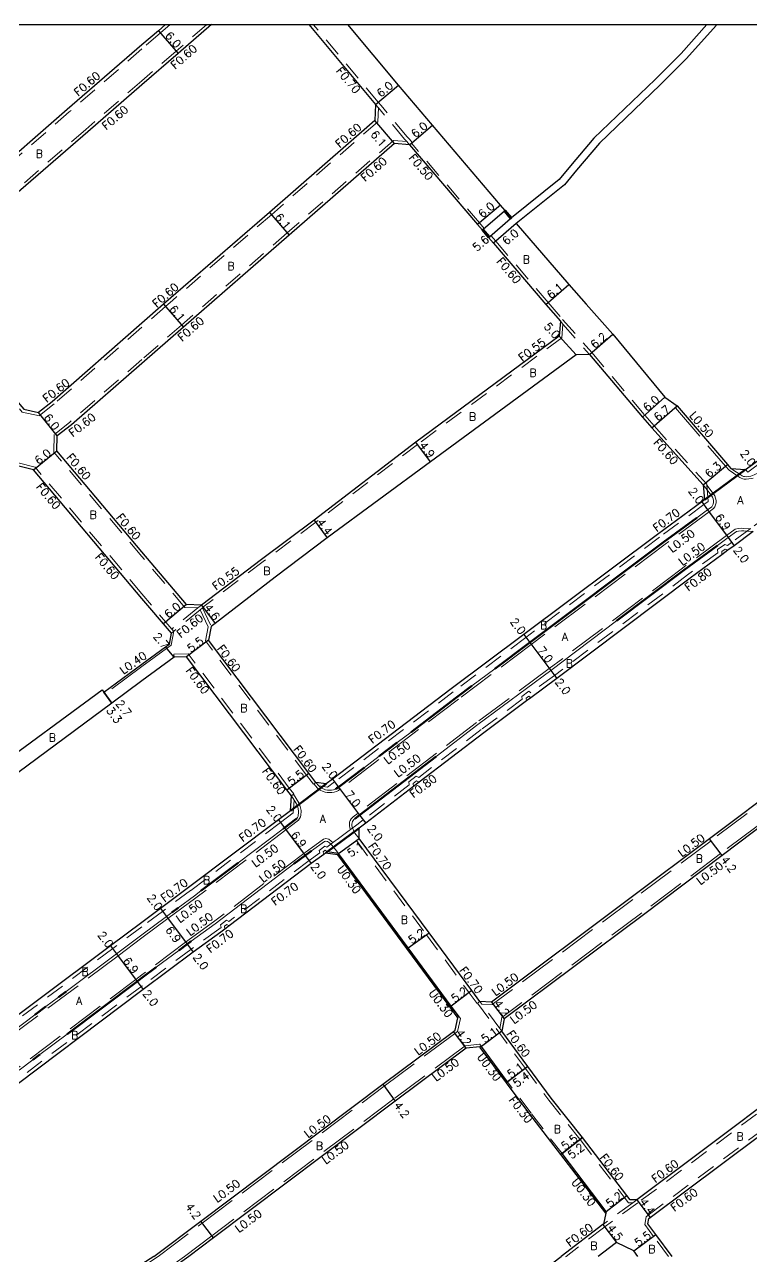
# Model space of a CAD drawing. Header units: metres. Extents: x -3200 to -2400, y -111000 to -110400.
# Drawn here: x -2706.2 to -2560.9, y -110646.3 to -110400 of the extents above; entities that cross this region are included whole.
import ezdxf

# ---------------------------------------------------------------- set-up
doc = ezdxf.new("R2010")
doc.units = ezdxf.units.M
doc.header["$LTSCALE"] = 2.5
doc.linetypes.add('2232000', pattern=[2.5, 1.5, -1])
doc.linetypes.add('2233000', pattern=[4, 3, -1])
for name, color, linetype, lineweight in [('2101000', 177, 'Continuous', 30), ('2102000', 191, 'Continuous', 30), ('2203000', 5, 'Continuous', 50), ('2213000', 6, 'Continuous', 9), ('2227000', 3, 'Continuous', 50), ('2232000', 4, '2232000', 9), ('2233000', 62, '2233000', 9), ('9201100', 215, 'Continuous', 30), ('9202200', 155, 'Continuous', 60), ('9203500', 155, 'Continuous', 30)]:
    doc.layers.add(name, color=color, linetype=linetype, lineweight=lineweight)
for name, color, linetype in [('2231000', 162, 'Continuous'), ('9201500', 222, 'Continuous'), ('9202100', 82, 'Continuous'), ('9301100', 77, 'Continuous'), ('999', 7, 'Continuous')]:
    doc.layers.add(name, color=color, linetype=linetype)
doc.styles.add('Dm_Anotation', font='txt.shx', dxfattribs={"bigfont": 'pscdm.shx'})

msp = doc.modelspace()

# ---------------------------------------------------------------- linework, layer by layer
at = {"layer": '2101000'}
for points in [[(-2678.07, -110400), (-2679.47, -110401.22), (-2682.77, -110404.07)], [(-2668.9, -110400), (-2675.54, -110405.75), (-2682.77, -110412.01)], [(-2649.42, -110400), (-2636.06, -110415.95)], [(-2608.91, -110438.63), (-2609.06, -110438.76), (-2610.3, -110437.32), (-2610.14, -110437.19), (-2611.09, -110436.08), (-2624.71, -110420.13), (-2631.46, -110412.1), (-2641.59, -110400)], [(-2682.77, -110404.07), (-2697.7, -110417), (-2714.38, -110431.53), (-2729.53, -110444.72), (-2730.43, -110445.49)], [(-2682.77, -110412.01), (-2693.62, -110421.41), (-2710.44, -110436.06), (-2725.65, -110449.3), (-2726.4, -110449.94), (-2726.9, -110452.9), (-2706.38, -110476.92), (-2703.44, -110477.54)], [(-2636.06, -110415.95), (-2636.22, -110419.14), (-2657.3, -110437.55), (-2676.97, -110454.61), (-2678.46, -110455.92), (-2682.77, -110459.69)], [(-2607.93, -110439.77), (-2597.4, -110451.98), (-2593.99, -110455.92), (-2588.62, -110461.86), (-2578.21, -110474.49), (-2575.77, -110476.22), (-2565.72, -110487.96), (-2565.06, -110488.73), (-2562.07, -110488.94), (-2560.69, -110487.92), (-2553.05, -110482.3), (-2522.15, -110459.15), (-2512.7, -110452.08), (-2483.56, -110430.12), (-2471.75, -110421.33), (-2468.12, -110418.63)], [(-2629.28, -110424.03), (-2632.27, -110423.79), (-2653.35, -110442.07), (-2674.44, -110460.51), (-2682.77, -110467.74)], [(-2629.28, -110424.03), (-2615.66, -110439.97), (-2614.71, -110441.09), (-2614.55, -110440.96), (-2613.32, -110442.4), (-2613.47, -110442.53), (-2612.5, -110443.67), (-2602.04, -110455.94), (-2599.12, -110459.32)], [(-2682.77, -110459.69), (-2700.72, -110475.39), (-2703.44, -110477.54)], [(-2599.12, -110459.32), (-2599.34, -110462.31), (-2628.04, -110483.51), (-2648.36, -110499.07), (-2658.89, -110506.92), (-2670.9, -110516.06), (-2673.9, -110515.93)], [(-2593.29, -110465.95), (-2595.99, -110466.02), (-2625.06, -110487.4), (-2645.73, -110502.6), (-2656.14, -110510.49), (-2668.15, -110519.74), (-2668.92, -110520.33)], [(-2593.29, -110465.95), (-2582.71, -110478.46), (-2580.83, -110480.61), (-2570.55, -110492.01), (-2570.3, -110495), (-2570.86, -110495.41), (-2579.71, -110501.92), (-2606.44, -110521.97), (-2620.94, -110532.84), (-2644.69, -110550.88), (-2645.95, -110551.83)], [(-2682.77, -110467.74), (-2696.88, -110480.01), (-2699.73, -110482.25)], [(-2682.77, -110505.43), (-2699.8, -110485.25), (-2699.73, -110482.25)], [(-2682.77, -110514.73), (-2704.46, -110489.02), (-2707.37, -110488.27)], [(-2560.57, -110501.37), (-2564.4, -110504.19), (-2565.64, -110505.1), (-2566.85, -110506), (-2573.19, -110510.66), (-2599.84, -110530.77), (-2605, -110534.59), (-2605.86, -110535.23), (-2614.45, -110541.6), (-2627.37, -110551.48), (-2628.46, -110552.31), (-2638.04, -110559.64), (-2639.36, -110560.64)], [(-2673.9, -110515.93), (-2682.77, -110505.43)], [(-2676.89, -110521.69), (-2677.28, -110521.23), (-2682.77, -110514.73)], [(-2668.92, -110520.33), (-2669.46, -110523.08)], [(-2677.3, -110523.85), (-2676.89, -110521.69)], [(-2682.77, -110527.86), (-2678.08, -110524.41), (-2677.3, -110523.85)], [(-2645.95, -110551.83), (-2648.02, -110551.51), (-2649.4, -110549.69), (-2669.46, -110523.08)], [(-2730.96, -110562.54), (-2727.78, -110560.14), (-2722.95, -110556.48), (-2721.41, -110555.32), (-2713.1, -110549.76), (-2713.28, -110549.52), (-2690.76, -110533), (-2690.41, -110533.48), (-2682.77, -110527.86)], [(-2676.35, -110526.48), (-2682.77, -110531.21)], [(-2673.85, -110526.39), (-2676.35, -110526.48)], [(-2653.09, -110557.18), (-2652.89, -110554.19), (-2653.79, -110553), (-2673.85, -110526.39)], [(-2682.77, -110531.21), (-2688.8, -110535.65), (-2711.27, -110552.26), (-2720.84, -110559.02), (-2724.94, -110563.81), (-2733.63, -110570.2), (-2740.54, -110575.37), (-2747.12, -110580.26), (-2759.61, -110589.53), (-2761.72, -110591.09)], [(-2531.31, -110532.88), (-2531.27, -110534.3), (-2554.05, -110551.31), (-2569.29, -110562.77), (-2584.96, -110574.55), (-2612.89, -110595.44), (-2615.19, -110595.33)], [(-2528.53, -110537.48), (-2551.48, -110554.63), (-2566.77, -110566.13), (-2582.51, -110577.97), (-2610.38, -110598.8), (-2610.83, -110601.26)], [(-2653.09, -110557.18), (-2655.49, -110558.99), (-2673.46, -110572.55), (-2679.07, -110576.74), (-2682.77, -110579.5)], [(-2615.19, -110595.33), (-2616.8, -110593.15), (-2625.32, -110581.57), (-2639.34, -110562.74), (-2639.36, -110560.64)], [(-2643.46, -110565.75), (-2645.74, -110565.42), (-2646.08, -110565.68), (-2646.4, -110565.91), (-2648.92, -110567.7), (-2665.35, -110580.2), (-2666.18, -110580.83), (-2666.99, -110581.44), (-2672.55, -110585.47), (-2682.51, -110592.91), (-2682.77, -110593.1)], [(-2680.4, -110646.28), (-2671.02, -110639.23), (-2634.64, -110611.86), (-2620.49, -110601.3), (-2620.13, -110601.03), (-2619.59, -110598.58), (-2619.51, -110598.2), (-2620.94, -110596.29), (-2629.56, -110584.57), (-2643.46, -110565.75)], [(-2497.91, -110570.09), (-2498.47, -110571.03), (-2498.61, -110571.13), (-2518.01, -110585.67), (-2540.28, -110602.35), (-2583.83, -110634.99), (-2585.18, -110634.97), (-2585.85, -110634.1), (-2594.69, -110622.55), (-2600.97, -110614.66), (-2605.61, -110608.35), (-2610.83, -110601.26)], [(-2581.61, -110639.77), (-2581.43, -110638.69), (-2581.19, -110638.51), (-2537.58, -110605.95), (-2515.37, -110589.19), (-2495.75, -110574.47)], [(-2682.77, -110579.5), (-2689.05, -110584.19), (-2718.07, -110605.86), (-2735.86, -110619.16), (-2738.79, -110621.35)], [(-2682.77, -110593.1), (-2711.87, -110614.96), (-2729.27, -110627.97), (-2731.05, -110629.3)], [(-2589.96, -110637.29), (-2598.79, -110625.74), (-2599.03, -110625.92), (-2605.2, -110617.85), (-2609.92, -110611.6), (-2609.68, -110611.42), (-2614.9, -110604.33), (-2615.25, -110604.37), (-2617.98, -110604.66), (-2632.13, -110615.22), (-2668.49, -110642.58), (-2673.41, -110646.28)], [(-2589.96, -110637.29), (-2590.04, -110637.67), (-2590.51, -110639.83), (-2590.66, -110639.94), (-2598.96, -110646.29)], [(-2576.77, -110646.29), (-2580, -110641.93), (-2581.61, -110639.77)], [(-2583.65, -110646.29), (-2584.41, -110645.21), (-2587.92, -110643.51), (-2588.15, -110643.69), (-2591.55, -110646.29)], [(-2673.41, -110646.28), (-2682.77, -110653.06)], [(-2680.4, -110646.28), (-2682.77, -110647.84)], [(-2676.69, -110703.84), (-2674.86, -110702.49), (-2674.37, -110702.12), (-2657.67, -110689.7), (-2634.47, -110672.51), (-2608.4, -110653.5), (-2598.96, -110646.29)]]:
    msp.add_lwpolyline(points, dxfattribs=at)
at = {"layer": '2102000'}
for points in [[(-2569.86, -110400), (-2574.97, -110405.74), (-2580.19, -110410.98), (-2592.42, -110422.67), (-2597.07, -110428.23), (-2599.37, -110430.95), (-2608.91, -110438.63)], [(-2567.88, -110400), (-2567.98, -110400.15), (-2573.88, -110406.76), (-2579.14, -110412.05), (-2591.32, -110423.7), (-2595.87, -110429.13), (-2598.32, -110432.03), (-2607.93, -110439.77)]]:
    msp.add_lwpolyline(points, dxfattribs=at)
at = {"layer": '2203000'}
for points in [[(-2608.91, -110438.63), (-2610.14, -110437.19), (-2610.3, -110437.32), (-2609.06, -110438.76)], [(-2613.32, -110442.4), (-2613.47, -110442.53), (-2614.71, -110441.09), (-2614.55, -110440.96)]]:
    msp.add_lwpolyline(points, close=True, dxfattribs=at)
at = {"layer": '2213000'}
for points in [[(-2565.06, -110488.73), (-2563.88, -110489.51), (-2563.37, -110489.85), (-2562.99, -110490.09), (-2562.74, -110490.23), (-2562.48, -110490.32), (-2562.27, -110490.37), (-2561.96, -110490.39), (-2561.49, -110490.35), (-2561.06, -110490.29), (-2560.71, -110490.18), (-2560.34, -110490.04), (-2560.09, -110489.91), (-2559.76, -110489.73), (-2559.5, -110489.53), (-2559.36, -110489.43)], [(-2570.55, -110492.01), (-2569.76, -110493.03), (-2569.37, -110493.54), (-2568.7, -110494.47), (-2568.57, -110494.81), (-2568.47, -110495.17), (-2568.49, -110495.53), (-2568.58, -110495.88), (-2568.68, -110496.17), (-2568.84, -110496.41)], [(-2568.84, -110496.41), (-2569.67, -110497.02), (-2571.8, -110498.59)], [(-2563.93, -110501.36), (-2565.58, -110502.58), (-2567.68, -110504.12)], [(-2560.57, -110501.37), (-2561.78, -110501.27), (-2562.46, -110501.21), (-2562.92, -110501.21), (-2563.48, -110501.26), (-2563.93, -110501.36)], [(-2587.87, -110519.23), (-2601.04, -110529.17), (-2615.61, -110539.96), (-2623.94, -110546.34)], [(-2612.22, -110528.8), (-2616.81, -110532.24)], [(-2628.97, -110541.45), (-2631.72, -110543.54)], [(-2635.35, -110546.29), (-2638.31, -110548.54)], [(-2644.07, -110552.88), (-2644.47, -110552.99), (-2644.86, -110553.05), (-2645.29, -110553.06), (-2645.69, -110553.05), (-2646.05, -110552.99), (-2646.37, -110552.89), (-2646.86, -110552.64), (-2647.32, -110552.3), (-2647.4, -110552.21), (-2648.02, -110551.51)], [(-2652.89, -110554.19), (-2652.35, -110555.07), (-2651.88, -110555.83), (-2651.62, -110556.46), (-2651.46, -110557.2), (-2651.46, -110557.53), (-2651.47, -110557.73), (-2651.51, -110557.96), (-2651.57, -110558.24), (-2651.69, -110558.52), (-2651.82, -110558.71)], [(-2640.21, -110558.77), (-2640.39, -110558.94), (-2640.55, -110559.11), (-2640.7, -110559.33), (-2640.77, -110559.58), (-2640.79, -110559.84), (-2640.78, -110560.16), (-2640.73, -110560.48), (-2640.68, -110560.63), (-2640.33, -110561.37), (-2640.18, -110561.64), (-2639.34, -110562.74)], [(-2654.53, -110560.78), (-2663.55, -110567.58)], [(-2643.46, -110565.75), (-2644.13, -110564.89), (-2644.86, -110564), (-2645.27, -110563.62), (-2645.65, -110563.32), (-2646.02, -110563.27), (-2646.29, -110563.32), (-2648.9, -110565.21)], [(-2672.91, -110583.26), (-2668.16, -110579.82), (-2652.39, -110567.82)], [(-2671.02, -110573.21), (-2672.29, -110574.17), (-2675.52, -110576.58)], [(-2676.82, -110577.55), (-2677.88, -110578.34), (-2682.77, -110581.99)], [(-2682.77, -110581.99), (-2687.85, -110585.79), (-2697.9, -110593.3)], [(-2679.92, -110588.48), (-2675.39, -110585.1)], [(-2699.47, -110594.47), (-2701.99, -110596.35)], [(-2704.22, -110598.02), (-2712.27, -110604.03)], [(-2703.2, -110605.95), (-2697.72, -110601.83)], [(-2707.3, -110609.03), (-2704.62, -110607.02)]]:
    msp.add_lwpolyline(points, dxfattribs=at)
at = {"layer": '2227000'}
for points in [[(-2571.8, -110498.59), (-2578.49, -110503.51), (-2605.24, -110523.57), (-2612.22, -110528.8)], [(-2567.68, -110504.12), (-2574.41, -110509.07), (-2587.87, -110519.23)], [(-2616.81, -110532.24), (-2619.79, -110534.47), (-2628.97, -110541.45)], [(-2631.72, -110543.54), (-2635.35, -110546.29)], [(-2623.94, -110546.34), (-2639.25, -110558.04), (-2640.21, -110558.77)], [(-2638.31, -110548.54), (-2643.48, -110552.47), (-2643.78, -110552.7), (-2644.07, -110552.88)], [(-2651.82, -110558.71), (-2652.04, -110558.9), (-2654.28, -110560.59), (-2654.53, -110560.78)], [(-2652.39, -110567.82), (-2650.13, -110566.1), (-2648.9, -110565.21)], [(-2663.55, -110567.58), (-2671.02, -110573.21)], [(-2675.52, -110576.58), (-2676.82, -110577.55)], [(-2675.39, -110585.1), (-2673.75, -110583.87), (-2672.91, -110583.26)], [(-2682.77, -110590.61), (-2679.92, -110588.48)], [(-2697.72, -110601.83), (-2683.71, -110591.31), (-2682.77, -110590.61)], [(-2697.9, -110593.3), (-2699.47, -110594.47)], [(-2701.99, -110596.35), (-2704.22, -110598.02)], [(-2704.62, -110607.02), (-2703.2, -110605.95)]]:
    msp.add_lwpolyline(points, dxfattribs=at)
at = {"layer": '2231000'}
for points in [[(-2619.59, -110598.58), (-2619.75, -110598.38), (-2621.18, -110596.47), (-2629.81, -110584.75), (-2643.63, -110566.03), (-2646.08, -110565.68)], [(-2609.92, -110611.6), (-2615.14, -110604.51), (-2615.25, -110604.37)], [(-2590.04, -110637.67), (-2599.03, -110625.92)]]:
    msp.add_lwpolyline(points, dxfattribs=at)
at = {"layer": '2232000'}
for points in [[(-2669.82, -110400), (-2675.94, -110405.3), (-2682.77, -110411.21)], [(-2677.15, -110400), (-2679.08, -110401.67), (-2682.77, -110404.86)], [(-2635.52, -110415.5), (-2648.51, -110400)], [(-2561.65, -110489.5), (-2560.27, -110488.49), (-2552.63, -110482.86), (-2521.73, -110459.71), (-2512.28, -110452.64), (-2483.14, -110430.68), (-2471.33, -110421.89), (-2461.87, -110414.85), (-2453.8, -110408.85), (-2444.85, -110401.94), (-2442.34, -110400)], [(-2682.77, -110404.86), (-2697.3, -110417.45), (-2713.99, -110431.98), (-2729.14, -110445.17), (-2730.24, -110446.13)], [(-2682.77, -110411.21), (-2694.02, -110420.95), (-2710.84, -110435.6), (-2726.04, -110448.84), (-2726.95, -110449.63), (-2727.54, -110453.08), (-2706.7, -110477.47), (-2703.29, -110478.19)], [(-2635.49, -110416.63), (-2635.64, -110419.43), (-2656.9, -110438), (-2676.57, -110455.07), (-2678.06, -110456.37), (-2682.77, -110460.48)], [(-2629.28, -110424.03), (-2629.83, -110423.38), (-2630.26, -110422.87), (-2635.49, -110416.63), (-2636.06, -110415.95)], [(-2628.74, -110423.57), (-2629.3, -110422.93), (-2629.73, -110422.42), (-2634.96, -110416.18), (-2635.52, -110415.5)], [(-2629.83, -110423.38), (-2632.47, -110423.17), (-2653.75, -110441.62), (-2674.84, -110460.06), (-2682.77, -110466.95)], [(-2629.28, -110424.03), (-2628.74, -110423.57)], [(-2614.55, -110440.96), (-2614.33, -110440.76), (-2615.28, -110439.65), (-2628.9, -110423.7)], [(-2613.32, -110442.4), (-2613.02, -110442.14)], [(-2613.02, -110442.14), (-2612.04, -110443.28), (-2601.58, -110455.55), (-2598.67, -110458.93), (-2592.82, -110465.56), (-2582.26, -110478.07), (-2580.38, -110480.21), (-2569.86, -110491.88)], [(-2682.77, -110460.48), (-2700.33, -110475.85), (-2703.29, -110478.19)], [(-2598.62, -110459.91), (-2598.81, -110462.61), (-2627.71, -110483.95), (-2648.02, -110499.51), (-2658.56, -110507.37), (-2670.58, -110516.5)], [(-2599.12, -110459.32), (-2598.62, -110459.91), (-2593.29, -110465.95)], [(-2682.77, -110466.95), (-2697.26, -110479.55), (-2700.32, -110481.96)], [(-2682.77, -110506.36), (-2700.4, -110485.47), (-2700.32, -110481.96)], [(-2682.77, -110513.8), (-2704.13, -110488.49), (-2707.5, -110487.62)], [(-2562.07, -110488.94), (-2561.65, -110489.5)], [(-2569.86, -110491.88), (-2569.84, -110492.11), (-2569.57, -110495.33), (-2570.44, -110495.97), (-2579.29, -110502.48), (-2606.02, -110522.53), (-2620.52, -110533.4), (-2644.27, -110551.43), (-2645.66, -110552.49)], [(-2557.36, -110498.01), (-2561.05, -110500.73), (-2561.17, -110500.82), (-2564.87, -110503.54), (-2565.73, -110504.18), (-2566.25, -110503.93), (-2567.67, -110504.98), (-2567.66, -110505.6), (-2573.67, -110510.02), (-2600.32, -110530.13), (-2605.01, -110533.6), (-2605.43, -110533.29), (-2606.83, -110534.33), (-2606.73, -110534.88), (-2614.93, -110540.96), (-2627.44, -110550.52), (-2627.92, -110550.26), (-2629.43, -110551.41), (-2629.33, -110551.97), (-2638.53, -110559), (-2639.84, -110560.01), (-2641.1, -110560.94), (-2643.73, -110562.91), (-2644.15, -110563.22)], [(-2565.64, -110505.1), (-2566.15, -110504.86), (-2566.86, -110505.38), (-2566.85, -110506)], [(-2671.61, -110516.63), (-2674.19, -110516.52), (-2682.77, -110506.36)], [(-2676.42, -110521.31), (-2676.82, -110520.85), (-2682.77, -110513.8)], [(-2670.9, -110516.06), (-2670.54, -110516.54), (-2670.64, -110516.62), (-2671.12, -110517.01), (-2676.41, -110521.3), (-2676.89, -110521.69)], [(-2670.9, -110516.06), (-2671.61, -110516.63), (-2676.81, -110520.85)], [(-2648.5, -110551.87), (-2649.87, -110550.05), (-2670.1, -110523.23), (-2669.54, -110520.41), (-2671.12, -110517.01)], [(-2670.64, -110516.62), (-2668.92, -110520.33)], [(-2673.56, -110525.78), (-2676.37, -110525.88)], [(-2676.35, -110526.48), (-2676.37, -110525.88)], [(-2652.41, -110553.83), (-2653.31, -110552.64), (-2673.56, -110525.78)], [(-2605.86, -110535.23), (-2605.96, -110534.68), (-2605.42, -110534.28), (-2605, -110534.59)], [(-2648.02, -110551.51), (-2648.42, -110551.81), (-2648.5, -110551.87)], [(-2647.4, -110552.21), (-2648.02, -110551.51)], [(-2645.66, -110552.49), (-2647.4, -110552.21)], [(-2627.37, -110551.48), (-2627.85, -110551.21), (-2628.56, -110551.76), (-2628.46, -110552.31)], [(-2652.89, -110554.19), (-2652.49, -110553.89), (-2652.41, -110553.83)], [(-2652.51, -110557.63), (-2652.35, -110555.07)], [(-2652.51, -110557.63), (-2655.06, -110559.55), (-2673.04, -110573.11), (-2678.65, -110577.3), (-2682.77, -110580.37)], [(-2643.48, -110563.72), (-2639.36, -110560.64)], [(-2645.78, -110564.45), (-2646.18, -110564.26), (-2647.35, -110565.12), (-2647.21, -110565.62), (-2649.34, -110567.13), (-2665.39, -110579.35), (-2665.84, -110579.06), (-2667.05, -110579.98), (-2666.95, -110580.53), (-2667.4, -110580.88), (-2672.97, -110584.91), (-2682.68, -110592.17), (-2682.77, -110592.23)], [(-2644.15, -110563.22), (-2645.78, -110564.45)], [(-2643.48, -110563.72), (-2645.3, -110565.09), (-2645.74, -110565.42)], [(-2639.34, -110562.74), (-2639.91, -110563.16), (-2625.88, -110581.99), (-2617.36, -110593.56), (-2615.75, -110595.75), (-2615.19, -110595.33)], [(-2498.11, -110564.62), (-2497.3, -110570.09), (-2497.5, -110570.57), (-2498.02, -110571.44), (-2498.25, -110571.61), (-2517.65, -110586.15), (-2539.92, -110602.83), (-2583.63, -110635.59), (-2590.34, -110640.44), (-2590.52, -110640.59)], [(-2645.74, -110565.42), (-2646.12, -110565.08), (-2646.55, -110565.4), (-2646.4, -110565.91)], [(-2577.51, -110646.29), (-2580.48, -110642.29), (-2582.24, -110639.92), (-2581.98, -110638.35), (-2581.55, -110638.03), (-2537.94, -110605.47), (-2515.73, -110588.71), (-2496.14, -110574.02)], [(-2682.77, -110580.37), (-2688.63, -110584.75), (-2717.65, -110606.42), (-2735.44, -110619.72), (-2738.34, -110621.89)], [(-2666.18, -110580.83), (-2666.28, -110580.28), (-2665.8, -110579.91), (-2665.35, -110580.2)], [(-2682.77, -110592.23), (-2712.29, -110614.4), (-2729.69, -110627.41), (-2731.47, -110628.74), (-2731.05, -110629.3)], [(-2615.67, -110595.69), (-2606.1, -110608.7), (-2601.44, -110615.03), (-2595.16, -110622.92), (-2586.33, -110634.46), (-2585.47, -110635.56), (-2584.63, -110635.58)], [(-2610.83, -110601.26), (-2611.23, -110600.71), (-2614.81, -110595.85), (-2615.19, -110595.33)], [(-2598.79, -110625.74), (-2604.96, -110617.67), (-2609.68, -110611.42)], [(-2583.83, -110634.99), (-2584.63, -110635.58), (-2590.51, -110639.83)], [(-2590.52, -110640.59), (-2597.97, -110646.29)], [(-2676.81, -110704.68), (-2674.62, -110703.05), (-2674.13, -110702.68), (-2657.31, -110690.18), (-2634.12, -110672.99), (-2608.04, -110653.98), (-2597.97, -110646.29)]]:
    msp.add_lwpolyline(points, dxfattribs=at)
at = {"layer": '2233000'}
for points in [[(-2576.16, -110476.55), (-2575.77, -110476.22)], [(-2576.16, -110476.55), (-2576.11, -110476.59), (-2566.1, -110488.28), (-2565.4, -110489.11)], [(-2565.4, -110489.11), (-2563.64, -110490.27), (-2563.24, -110490.53), (-2562.94, -110490.68), (-2562.62, -110490.8), (-2562.34, -110490.86), (-2561.95, -110490.89), (-2561.43, -110490.85), (-2560.96, -110490.78), (-2560.54, -110490.66)], [(-2569.84, -110492.11), (-2568.97, -110493.24), (-2568.26, -110494.23), (-2568.09, -110494.65), (-2567.97, -110495.12), (-2567.99, -110495.6), (-2568.1, -110496.03), (-2568.23, -110496.39), (-2568.47, -110496.76), (-2569.38, -110497.42), (-2578.19, -110503.91), (-2604.94, -110523.97), (-2619.49, -110534.87), (-2643.18, -110552.87), (-2643.5, -110553.11), (-2643.86, -110553.34), (-2644.37, -110553.48), (-2644.81, -110553.54), (-2645.29, -110553.56), (-2645.74, -110553.54), (-2646.16, -110553.48), (-2646.55, -110553.36), (-2647.13, -110553.07), (-2647.66, -110552.67), (-2648.42, -110551.81)], [(-2561.17, -110500.82), (-2562.44, -110500.72), (-2562.94, -110500.71), (-2563.56, -110500.76), (-2564.15, -110500.9), (-2565.88, -110502.17), (-2574.71, -110508.67), (-2601.34, -110528.77), (-2615.91, -110539.56), (-2639.55, -110557.65), (-2640.53, -110558.39), (-2640.74, -110558.59), (-2640.93, -110558.78), (-2641.17, -110559.12), (-2641.26, -110559.49), (-2641.3, -110559.82), (-2641.28, -110560.21), (-2641.22, -110560.6), (-2641.1, -110560.94)], [(-2676.94, -110524.08), (-2676.41, -110521.3)], [(-2676.94, -110524.08), (-2677.85, -110524.73), (-2682.77, -110528.35)], [(-2682.77, -110528.35), (-2690.17, -110533.8)], [(-2690.41, -110533.48), (-2690.17, -110533.8)], [(-2530.94, -110534.68), (-2553.75, -110551.71), (-2568.99, -110563.17), (-2584.66, -110574.95), (-2612.74, -110595.95), (-2614.81, -110595.85)], [(-2528.86, -110537.1), (-2551.78, -110554.23), (-2567.07, -110565.73), (-2582.81, -110577.57), (-2610.83, -110598.52), (-2611.23, -110600.71)], [(-2652.49, -110553.89), (-2651.43, -110555.6), (-2651.14, -110556.31), (-2650.96, -110557.15), (-2650.96, -110557.54), (-2650.98, -110557.79), (-2651.02, -110558.06), (-2651.1, -110558.39), (-2651.25, -110558.76), (-2651.45, -110559.04), (-2651.72, -110559.28), (-2653.98, -110560.99), (-2671.99, -110574.57), (-2677.58, -110578.74), (-2682.77, -110582.62)], [(-2644.6, -110563.56), (-2644.95, -110563.24), (-2645.44, -110562.85), (-2646.03, -110562.76), (-2646.49, -110562.85), (-2650.43, -110565.7), (-2668.45, -110579.42), (-2674.04, -110583.47), (-2682.77, -110590.01)], [(-2682.77, -110582.62), (-2687.55, -110586.19), (-2716.74, -110607.99), (-2734.36, -110621.16), (-2736.33, -110622.63), (-2736.55, -110622.73), (-2736.82, -110622.8), (-2737.07, -110622.82), (-2737.33, -110622.82), (-2737.56, -110622.8), (-2737.75, -110622.76), (-2737.96, -110622.7), (-2738.17, -110622.63), (-2738.4, -110622.51), (-2738.61, -110622.35), (-2739.19, -110621.66)], [(-2731.47, -110632.04), (-2732.31, -110630.52), (-2732.55, -110629.88), (-2732.63, -110629.5), (-2732.66, -110629.12), (-2732.67, -110628.81), (-2732.66, -110628.62), (-2732.64, -110628.41), (-2732.59, -110628.16), (-2732.54, -110627.98), (-2732.47, -110627.79), (-2732.36, -110627.54), (-2732.27, -110627.35), (-2732.11, -110627.09), (-2731.9, -110626.85), (-2731.68, -110626.64), (-2730.77, -110625.97), (-2713.13, -110612.78), (-2684.01, -110590.91), (-2682.77, -110590.01)], [(-2679.56, -110646.28), (-2670.72, -110639.63), (-2634.34, -110612.26), (-2620.19, -110601.7), (-2619.69, -110601.32), (-2619.11, -110598.73), (-2619.51, -110598.2)], [(-2614.9, -110604.33), (-2615.25, -110603.87), (-2615.3, -110603.87), (-2618.17, -110604.18), (-2632.43, -110614.82), (-2668.79, -110642.18), (-2674.24, -110646.28)], [(-2679.56, -110646.28), (-2682.77, -110648.46)], [(-2674.24, -110646.28), (-2682.77, -110652.44)]]:
    msp.add_lwpolyline(points, dxfattribs=at)
at = {"layer": '9201100'}
for points in [[(-2679.47, -110401.22), (-2675.54, -110405.75)], [(-2636.06, -110415.95), (-2631.46, -110412.1)], [(-2632.27, -110423.79), (-2636.22, -110419.14)], [(-2629.28, -110424.03), (-2624.71, -110420.13)], [(-2611.09, -110436.08), (-2615.66, -110439.97)], [(-2657.3, -110437.55), (-2653.35, -110442.07)], [(-2613.32, -110442.4), (-2609.06, -110438.76)], [(-2607.93, -110439.77), (-2612.5, -110443.67)], [(-2602.04, -110455.94), (-2597.4, -110451.98)], [(-2678.46, -110455.92), (-2674.44, -110460.51)], [(-2599.34, -110462.31), (-2595.99, -110466.02)], [(-2593.29, -110465.95), (-2588.62, -110461.86)], [(-2578.21, -110474.49), (-2582.71, -110478.46)], [(-2699.73, -110482.25), (-2703.44, -110477.54)], [(-2580.83, -110480.61), (-2575.77, -110476.22)], [(-2625.06, -110487.4), (-2628.04, -110483.51)], [(-2704.46, -110489.02), (-2699.8, -110485.25)], [(-2570.55, -110492.01), (-2565.72, -110487.96)], [(-2570.86, -110495.41), (-2569.67, -110497.02)], [(-2569.67, -110497.02), (-2565.58, -110502.58)], [(-2648.36, -110499.07), (-2645.73, -110502.6)], [(-2565.58, -110502.58), (-2564.4, -110504.19)], [(-2673.9, -110515.93), (-2678.5, -110519.78)], [(-2670.9, -110516.06), (-2668.15, -110519.74)], [(-2606.44, -110521.97), (-2605.24, -110523.57)], [(-2676.35, -110526.48), (-2678.08, -110524.41)], [(-2669.46, -110523.08), (-2673.85, -110526.39)], [(-2605.24, -110523.57), (-2601.04, -110529.17)], [(-2601.04, -110529.17), (-2599.84, -110530.77)], [(-2690.76, -110533), (-2688.8, -110535.65)], [(-2688.8, -110535.65), (-2690.41, -110533.48)], [(-2653.79, -110553), (-2649.4, -110549.69)], [(-2644.69, -110550.88), (-2643.48, -110552.47)], [(-2643.48, -110552.47), (-2639.25, -110558.04)], [(-2655.49, -110558.99), (-2654.28, -110560.59)], [(-2639.25, -110558.04), (-2638.04, -110559.64)], [(-2654.28, -110560.59), (-2650.13, -110566.1)], [(-2643.46, -110565.75), (-2639.34, -110562.74)], [(-2566.77, -110566.13), (-2569.29, -110562.77)], [(-2650.13, -110566.1), (-2648.92, -110567.7)], [(-2679.07, -110576.74), (-2677.88, -110578.34)], [(-2677.88, -110578.34), (-2673.75, -110583.87)], [(-2629.56, -110584.57), (-2625.32, -110581.57)], [(-2689.05, -110584.19), (-2687.85, -110585.79)], [(-2673.75, -110583.87), (-2672.55, -110585.47)], [(-2687.85, -110585.79), (-2683.71, -110591.31)], [(-2683.71, -110591.31), (-2682.51, -110592.91)], [(-2616.8, -110593.15), (-2620.94, -110596.29)], [(-2612.89, -110595.44), (-2610.38, -110598.8)], [(-2617.98, -110604.66), (-2620.49, -110601.3)], [(-2610.83, -110601.26), (-2614.9, -110604.33)], [(-2605.61, -110608.35), (-2609.92, -110611.6)], [(-2605.61, -110608.35), (-2609.68, -110611.42)], [(-2634.64, -110611.86), (-2632.13, -110615.22)], [(-2594.69, -110622.55), (-2599.03, -110625.92)], [(-2598.79, -110625.74), (-2594.69, -110622.55)], [(-2589.96, -110637.29), (-2585.85, -110634.1)], [(-2583.83, -110634.99), (-2581.19, -110638.51)], [(-2668.49, -110642.58), (-2671.02, -110639.23)], [(-2590.66, -110639.94), (-2587.92, -110643.51)], [(-2584.41, -110645.21), (-2580, -110641.93)]]:
    msp.add_lwpolyline(points, dxfattribs=at)
at = {"layer": '9202200'}
for points in [[(-2570.3, -110495), (-2562.07, -110488.94)], [(-2653.09, -110557.18), (-2645.95, -110551.83)], [(-2645.74, -110565.42), (-2639.36, -110560.64)]]:
    msp.add_lwpolyline(points, dxfattribs=at)
at = {"layer": '9301100'}
msp.add_lwpolyline([(-2610.3, -110437.32), (-2614.55, -110440.96), (-2613.32, -110442.4), (-2609.06, -110438.76)], close=True, dxfattribs=at)
at = {"layer": '999'}
msp.add_lwpolyline([(-3200, -110400), (-2400, -110400), (-2400, -111000), (-3200, -111000)], close=True, dxfattribs=at)

# ---------------------------------------------------------------- texts
at = {"layer": '9201500', "style": 'Dm_Anotation'}
for s, rotation, p in [('6.0', 310.8934, (-2678.25, -110402.25)), ('6.0', 39.947, (-2635.01, -110414.63)), ('6.1', 310.4263, (-2637.17, -110422)), ('6.0', 40.5026, (-2628.1, -110422.72)), ('6.0', 40.5034, (-2614.69, -110438.77)), ('6.1', 311.121, (-2656.3, -110438.54)), ('6.0', 40.5045, (-2609.89, -110444.17)), ('5.6', 40.5022, (-2615.81, -110445.44)), ('6.1', 40.5024, (-2601, -110454.93)), ('6.1', 311.1829, (-2677.43, -110456.94)), ('5.0', 312.1776, (-2602.52, -110460.44)), ('6.2', 41.171, (-2592.22, -110464.88)), ('6.0', 41.3933, (-2581.73, -110477.46)), ('6.7', 40.9727, (-2579.58, -110479.39)), ('6.0', 308.2553, (-2702.5, -110478.58)), ('6.0', 38.9588, (-2703.44, -110488.07)), ('4.9', 307.4393, (-2627.44, -110484.13)), ('2.0', 306.3522, (-2563.25, -110485.73)), ('6.3', 39.9807, (-2569.37, -110490.69)), ('2.0', 306.3523, (-2573.59, -110493.27)), ('6.9', 306.3517, (-2568.26, -110498.52)), ('4.4', 306.5869, (-2647.92, -110499.49)), ('2.0', 306.3535, (-2564.6, -110505.07)), ('6.0', 39.8892, (-2677.49, -110518.8)), ('4.6', 306.7645, (-2670.4, -110516.56)), ('2.0', 306.8618, (-2609.24, -110519.38)), ('2.7', 309.9533, (-2680.63, -110522.39)), ('5.5', 37.0178, (-2672.99, -110525.62)), ('7.0', 306.8623, (-2603.8, -110525.07)), ('2.0', 306.8619, (-2600.28, -110531.43)), ('2.7', 306.6289, (-2688.09, -110535.77)), ('3.3', 306.6289, (-2689.99, -110537.16)), ('5.5', 37.0214, (-2652.93, -110552.23)), ('2.0', 307.2149, (-2646.88, -110548.32)), ('7.0', 307.2145, (-2642.26, -110553.92)), ('2.0', 307.0206, (-2657.98, -110556.91)), ('6.9', 307.0196, (-2653.09, -110562.01)), ('2.0', 307.2145, (-2637.83, -110560.73)), ('5.1', 36.1, (-2641.01, -110566.55)), ('4.2', 306.9423, (-2567.11, -110567.01)), ('2.0', 307.0352, (-2649.16, -110568.33)), ('2.0', 306.7548, (-2681.86, -110574.59)), ('2.0', 306.7544, (-2691.71, -110582.03)), ('6.9', 306.755, (-2678.17, -110581.03)), ('5.2', 35.2618, (-2628.81, -110583.91)), ('6.9', 306.8721, (-2686.66, -110587.21)), ('2.0', 306.7544, (-2672.69, -110586.45)), ('2.0', 306.8711, (-2682.71, -110593.74)), ('5.2', 37.2335, (-2620.2, -110595.61)), ('4.2', 306.7807, (-2612.5, -110595.77)), ('4.2', 306.6624, (-2620.11, -110601.64)), ('5.1', 36.9965, (-2614.2, -110603.68)), ('5.1', 37.014, (-2608.99, -110610.77)), ('5.4', 37.014, (-2607.84, -110612.56)), ('4.2', 306.7297, (-2632.47, -110616.1)), ('5.5', 37.8719, (-2598.18, -110625.14)), ('5.2', 37.8719, (-2596.87, -110626.9)), ('5.2', 37.8719, (-2589.23, -110636.6)), ('4.2', 306.9605, (-2674.18, -110636.35)), ('4.4', 306.843, (-2583.39, -110635.41)), ('4.5', 307.3861, (-2589.85, -110640.63)), ('5.5', 36.6089, (-2583.55, -110644.45))]:
    msp.add_text(s, height=1.6, rotation=rotation, dxfattribs=at).set_placement(p)
at = {"layer": '9202100', "style": 'Dm_Anotation'}
for s, p in [('B', (-2704.01, -110426.61)), ('B', (-2606.63, -110447.76)), ('B', (-2665.68, -110449.08)), ('B', (-2605.3, -110470.4)), ('B', (-2617.41, -110479.18)), ('A', (-2563.74, -110495.89)), ('B', (-2693.26, -110498.8)), ('B', (-2658.53, -110510.04)), ('B', (-2603.18, -110520.88)), ('A', (-2598.82, -110523.24)), ('B', (-2598.03, -110528.53)), ('B', (-2663.12, -110537.45)), ('B', (-2701.4, -110543.36)), ('A', (-2647.22, -110559.6)), ('B', (-2572.07, -110567.56)), ('B', (-2670.58, -110571.84)), ('B', (-2663.17, -110577.57)), ('B', (-2631.05, -110579.79)), ('B', (-2694.9, -110590.18)), ('A', (-2695.93, -110596)), ('B', (-2696.96, -110602.84)), ('B', (-2600.46, -110621.64)), ('B', (-2563.92, -110623.11)), ('B', (-2648.01, -110624.99)), ('B', (-2593.15, -110644.98)), ('B', (-2581.55, -110645.63))]:
    msp.add_text(s, height=1.6, dxfattribs=at).set_placement(p)
at = {"layer": '9203500', "style": 'Dm_Anotation'}
for s, rotation, p in [('F0.60', 41.1823, (-2676.13, -110409)), ('F0.60', 40.7701, (-2695.51, -110414.4)), ('F0.70', 309.9469, (-2644.06, -110409.32)), ('F0.60', 40.7701, (-2689.92, -110421.17)), ('F0.60', 41.1823, (-2643.25, -110424.73)), ('F0.60', 41.1823, (-2638.18, -110431.51)), ('F0.50', 310.5023, (-2629.53, -110426.7)), ('F0.60', 310.5048, (-2611.97, -110447.4)), ('F0.60', 41.1823, (-2679.82, -110456.66)), ('F0.60', 41.1823, (-2674.75, -110463.44)), ('F0.55', 36.4587, (-2606.74, -110467.45)), ('F0.60', 38.2512, (-2701.79, -110475.63)), ('F0.60', 38.2512, (-2696.59, -110482.52)), ('L0.50', 310.5651, (-2573.44, -110478.2)), ('F0.60', 312.0588, (-2580.64, -110483.67)), ('F0.60', 310.1677, (-2698, -110486.6)), ('F0.60', 310.1677, (-2704.02, -110492.5)), ('F0.60', 310.1677, (-2688.02, -110498.6)), ('F0.70', 37.0174, (-2579.85, -110501.51)), ('L0.50', 37.0174, (-2576.8, -110505.65)), ('F0.60', 310.1677, (-2692.27, -110506.53)), ('L0.50', 37.0174, (-2574.74, -110508.26)), ('F0.55', 36.4348, (-2667.97, -110513.18)), ('F0.80', 37.0174, (-2573.5, -110513.39)), ('F0.60', 39.0823, (-2675.03, -110522.72)), ('F0.60', 307.013, (-2667.86, -110524.76)), ('L0.40', 35.5038, (-2686.5, -110530)), ('F0.60', 307.013, (-2674.1, -110529.2)), ('F0.70', 37.0174, (-2636.71, -110543.83)), ('F0.60', 307.013, (-2652.59, -110544.91)), ('L0.50', 37.0174, (-2633.66, -110547.98)), ('L0.50', 37.0174, (-2631.61, -110550.58)), ('F0.60', 307.013, (-2658.83, -110549.34)), ('F0.80', 37.0174, (-2628.49, -110554.7)), ('F0.70', 37.0174, (-2662.61, -110563.48)), ('L0.50', 36.7693, (-2574.84, -110566.52)), ('L0.50', 37.0174, (-2660.09, -110568.58)), ('F0.70', 306.1, (-2637.61, -110564.33)), ('L0.50', 37.0174, (-2658.59, -110571.65)), ('U0.30', 306.438, (-2643.89, -110568.89)), ('L0.50', 36.7693, (-2571.15, -110572.08)), ('F0.70', 37.0174, (-2678.25, -110575.53)), ('F0.70', 37.0174, (-2656.15, -110576.25)), ('L0.50', 37.0174, (-2675.2, -110579.67)), ('L0.50', 37.0174, (-2673.15, -110582.28)), ('F0.70', 37.0174, (-2669.11, -110585.69)), ('F0.70', 306.9995, (-2619.41, -110589.12)), ('L0.50', 36.7693, (-2612.09, -110594.31)), ('U0.30', 306.9995, (-2625.55, -110593.67)), ('L0.50', 36.7693, (-2608.39, -110599.86)), ('L0.50', 36.6627, (-2627.56, -110606.14)), ('F0.60', 306.9995, (-2609.96, -110601.84)), ('U0.30', 306.9995, (-2615.88, -110606.42)), ('L0.50', 36.6627, (-2623.99, -110611.37)), ('F0.30', 307.8719, (-2609.51, -110615.07)), ('L0.50', 36.6627, (-2649.59, -110622.69)), ('L0.50', 36.6627, (-2646.02, -110627.92)), ('F0.60', 307.8719, (-2591.31, -110626.56)), ('F0.60', 36.8511, (-2580.12, -110631.68)), ('L0.50', 36.6627, (-2667.75, -110635.59)), ('U0.30', 307.8719, (-2597.03, -110631.49)), ('F0.60', 36.8511, (-2576.31, -110637.41)), ('L0.50', 36.6627, (-2663.42, -110641.62)), ('F0.60', 37.3867, (-2597.21, -110644.46))]:
    msp.add_text(s, height=1.6, rotation=rotation, dxfattribs=at).set_placement(p)

doc.saveas('drawing.dxf')
